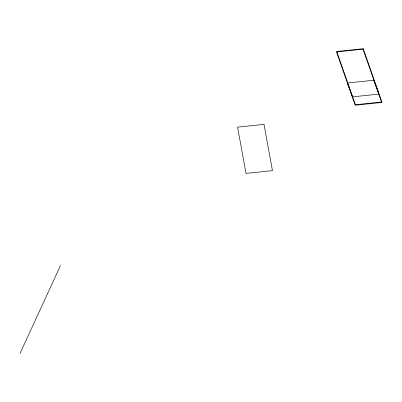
<?xml version="1.0" encoding="UTF-8"?>
<svg xmlns="http://www.w3.org/2000/svg" width="402" height="402" viewBox="0 0 402 402"><rect width="100%" height="100%" fill="white"/><g stroke="black" fill="none" stroke-linecap="round" stroke-linejoin="round"><path stroke-width="0.6" d="M20.1 353.303L60.451 265.581M363.252 48.697L336.755 51.451L355.403 104.726L381.9 101.967L363.252 48.697M363.021 49.2L336.524 51.953L355.172 105.229L381.669 102.47L363.021 49.2M373.79 80.244L347.298 83.003L352.494 96.857L378.991 94.103L373.79 80.244M264.008 124.384L237.582 127.138L246.014 173.388L272.445 170.639L264.008 124.384"/></g></svg>
